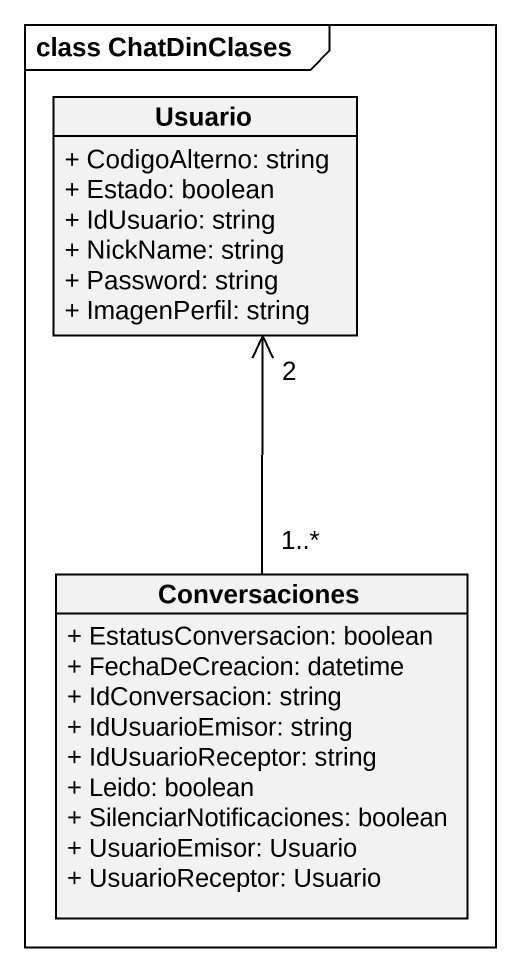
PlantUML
@startuml
mainframe class ChatDinClases
hide circle
hide empty members
skinparam classAttributeIconSize 0
class Usuario {
  + CodigoAlterno: string
  + Estado: boolean
  + IdUsuario: string
  + NickName: string
  + Password: string
  + ImagenPerfil: string
}
class Conversaciones {
  + EstatusConversacion: boolean
  + FechaDeCreacion: datetime
  + IdConversacion: string
  + IdUsuarioEmisor: string
  + IdUsuarioReceptor: string
  + Leido: boolean
  + SilenciarNotificaciones: boolean
  + UsuarioEmisor: Usuario
  + UsuarioReceptor: Usuario
}
Conversaciones "1..*" -up-> "2" Usuario
@enduml
